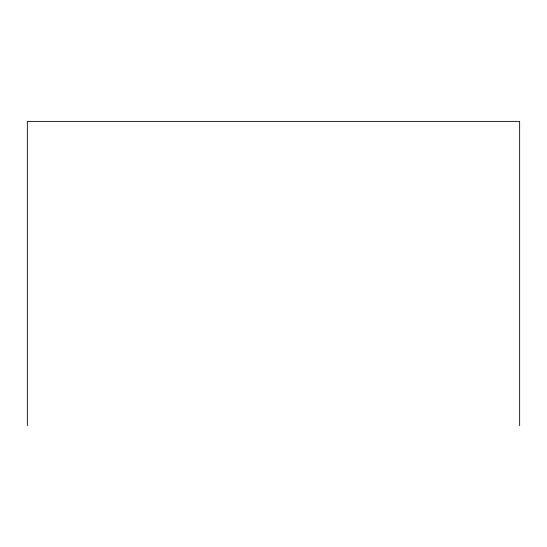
<?xml version="1.0" encoding="UTF-8"?>
<svg xmlns="http://www.w3.org/2000/svg" width="547" height="547" viewBox="0 0 547 547"><rect width="100%" height="100%" fill="white"/><g stroke="black" fill="none" stroke-linecap="round" stroke-linejoin="round"><path stroke-width="0.82" d="M519.65 425.614L519.65 121.386L27.35 121.386L27.35 425.614"/></g></svg>
